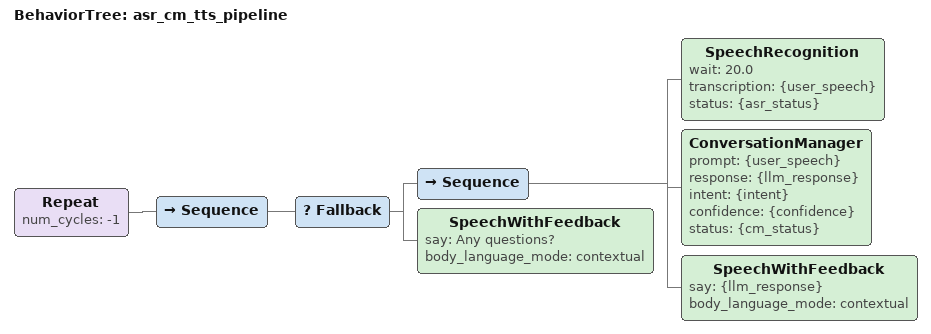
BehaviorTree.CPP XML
<?xml version="1.0"?>
<root BTCPP_format="4">

  <BehaviorTree ID="asr_cm_tts_pipeline">
    <Repeat num_cycles="-1">
      <Sequence>

        <!-- ── Step 1: Wait for engagement (optional) ───────────────────── -->

        <!-- ── Step 2: Listen → Think → Speak ───────────────────────────── -->
        <Fallback>

          <!-- Happy path: speech heard → LLM responds → robot speaks + gestures -->
          <Sequence>
            <SpeechRecognition
              wait="20.0"
              transcription="{user_speech}"
              status="{asr_status}"/>

            <ConversationManager
              prompt="{user_speech}"
              response="{llm_response}"
              intent="{intent}"
              confidence="{confidence}"
              status="{cm_status}"/>

            <SpeechWithFeedback
              say="{llm_response}"
              body_language_mode="contextual"/>
          </Sequence>

          <!-- Fallback: no speech heard → prompt and retry -->
          <SpeechWithFeedback
            say="Any questions?"
            body_language_mode="contextual"/>

        </Fallback>
      </Sequence>
    </Repeat>
  </BehaviorTree>

</root>
